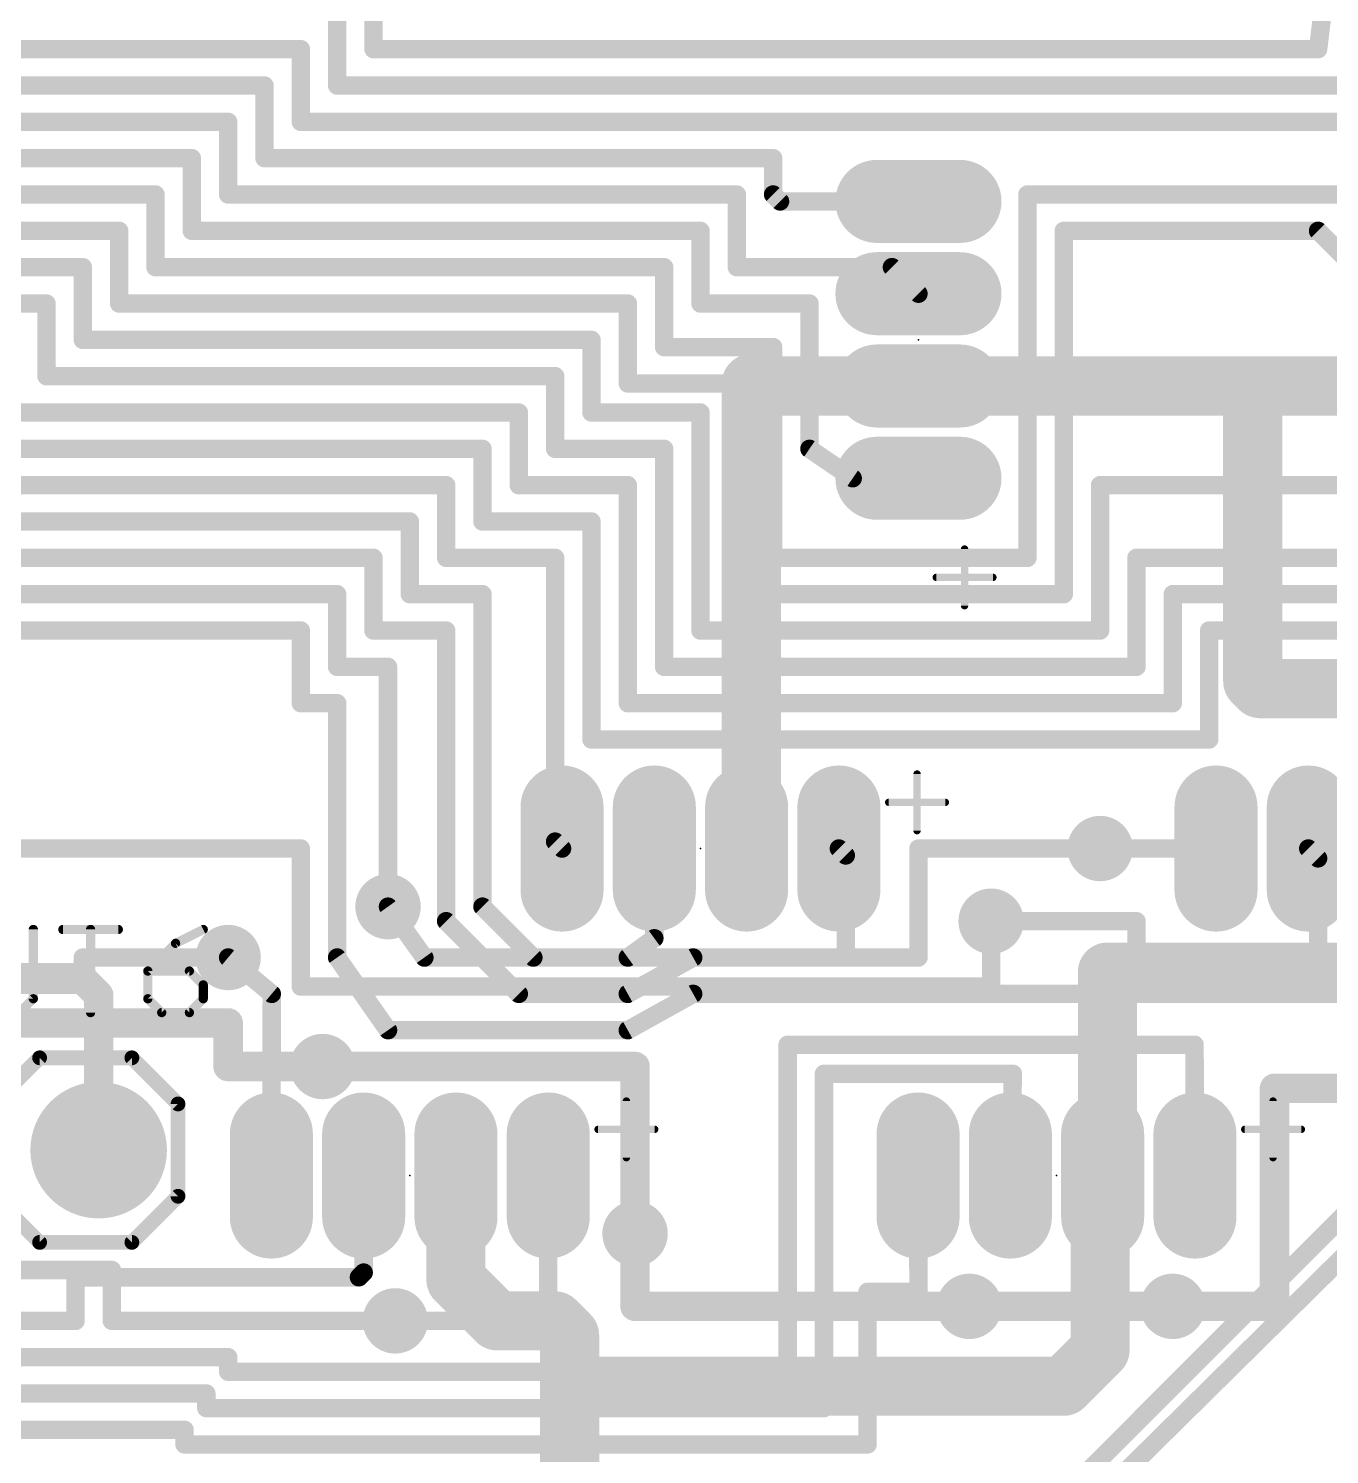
# Model space of a CAD drawing. Extents: x -46 to 149, y 1 to 263.
# Drawn here: x 34.25 to 52.16, y 159.66 to 179.28 of the extents above; entities that cross this region are included whole.
import ezdxf

# ---------------------------------------------------------------- set-up
doc = ezdxf.new("R2010")
doc.units = 0
for name, color, linetype in [('1', 22, 'CONTINUOUS'), ('16', 175, 'CONTINUOUS'), ('17', 82, 'CONTINUOUS'), ('18', 82, 'CONTINUOUS'), ('20', 7, 'CONTINUOUS'), ('21', 253, 'CONTINUOUS'), ('23', 7, 'CONTINUOUS'), ('25', 253, 'CONTINUOUS'), ('51', 253, 'CONTINUOUS')]:
    doc.layers.add(name, color=color, linetype=linetype)

# ---------------------------------------------------------------- blocks, each defined once
blk = doc.blocks.new('LONGP100')
at = {"const_width": 1}
blk.add_lwpolyline([(-0.5, 0), (0.5, 0)], dxfattribs=at)
at = {"const_width": 0.5}
for points in [[(-0.5, 0.25, 1), (-0.5, -0.25)], [(0.5, -0.25, 1), (0.5, 0.25)]]:
    blk.add_lwpolyline(points, format="xyb", dxfattribs=at)
blk = doc.blocks.new('RECT')
blk.add_solid([(-0.5, -0.5), (0.5, -0.5), (-0.5, 0.5), (0.5, 0.5)])
blk = doc.blocks.new('ROUNDP')
at = {"const_width": 0.5}
blk.add_lwpolyline([(0, -0.25, 1), (0, 0.25, 1), (0, -0.25)], format="xyb", dxfattribs=at)
blk = doc.blocks.new('ROUNDV')
at = {"const_width": 0.5}
blk.add_lwpolyline([(0, -0.25, 1), (0, 0.25, 1), (0, -0.25)], format="xyb", dxfattribs=at)

msp = doc.modelspace()

# ---------------------------------------------------------------- linework, layer by layer
at = {"layer": '1'}
for points, const_width in [([(52, 179), (52.365, 182)], 0.254), ([(39, 180), (39, 179)], 0.254), ([(38.5, 179.5), (38.5, 178.5)], 0.254), ([(24.5, 179), (38, 179)], 0.254), ([(38, 179), (38, 178)], 0.254), ([(39, 179), (52, 179)], 0.254), ([(25, 178.5), (37.5, 178.5)], 0.254), ([(37.5, 178.5), (37.5, 177.5)], 0.254), ([(38.5, 178.5), (54.5, 178.5)], 0.254), ([(37, 178), (25.5, 178)], 0.254), ([(37, 177), (37, 178)], 0.254), ([(38, 178), (57, 178)], 0.254), ([(25.5, 177.5), (36.5, 177.5)], 0.254), ([(36.5, 177.5), (36.5, 176.5)], 0.254), ([(37.5, 177.5), (44.5, 177.5)], 0.254), ([(44.5, 177.5), (44.5, 177)], 0.254), ([(25.5, 177), (36, 177)], 0.254), ([(36, 177), (36, 176)], 0.254), ([(44, 177), (37, 177)], 0.254), ([(44, 176), (44, 177)], 0.254), ([(44.5, 177), (44.595, 176.905)], 0.254), ([(44.595, 176.905), (46.5, 176.905)], 0.254), ([(48, 172), (48, 177)], 0.254), ([(48, 177), (53.405, 177)], 0.254), ([(35.5, 176.5), (25.5, 176.5)], 0.254), ([(35.5, 175.5), (35.5, 176.5)], 0.254), ([(36.5, 176.5), (43.5, 176.5)], 0.254), ([(43.5, 176.5), (43.5, 175.5)], 0.254), ([(52, 176.5), (48.5, 176.5)], 0.254), ([(48.5, 176.5), (48.5, 171.5)], 0.254), ([(52.865, 175.635), (52, 176.5)], 0.254), ([(25.5, 176), (35, 176)], 0.254), ([(35, 176), (35, 175)], 0.254), ([(36, 176), (43, 176)], 0.254), ([(43, 176), (43, 174.9)], 0.254), ([(46.135, 176), (44, 176)], 0.254), ([(46.5, 175.635), (46.135, 176)], 0.254), ([(34.5, 175.5), (25.5, 175.5)], 0.254), ([(34.5, 174.5), (34.5, 175.5)], 0.254), ([(42.5, 175.5), (35.5, 175.5)], 0.254), ([(42.5, 174.4), (42.5, 175.5)], 0.254), ([(43.5, 175.5), (45, 175.5)], 0.254), ([(45, 175.5), (45, 173.5)], 0.254), ([(35, 175), (42, 175)], 0.254), ([(42, 175), (42, 174)], 0.254), ([(43, 174.9), (44.5, 174.9)], 0.254), ([(44.5, 174.9), (44.5, 172)], 0.254), ([(41.5, 174.5), (34.5, 174.5)], 0.254), ([(41.5, 173.5), (41.5, 174.5)], 0.254), ([(44, 174.4), (42.5, 174.4)], 0.254), ([(44, 171.5), (44, 174.4)], 0.254), ([(34, 174), (41, 174)], 0.254), ([(41, 174), (41, 173)], 0.254), ([(42, 174), (43.5, 174)], 0.254), ([(43.5, 174), (43.5, 171)], 0.254), ([(40.5, 173.5), (33.5, 173.5)], 0.254), ([(40.5, 172.5), (40.5, 173.5)], 0.254), ([(43, 173.5), (41.5, 173.5)], 0.254), ([(43, 170.5), (43, 173.5)], 0.254), ([(45, 173.5), (45.595, 173.095)], 0.254), ([(33, 173), (40, 173)], 0.254), ([(40, 173), (40, 172)], 0.254), ([(41, 173), (42.5, 173)], 0.254), ([(42.5, 173), (42.5, 170)], 0.254), ([(45.595, 173.095), (46.5, 173.095)], 0.254), ([(49, 171), (49, 173)], 0.254), ([(49, 173), (53.405, 173)], 0.254), ([(39.5, 172.5), (32.5, 172.5)], 0.254), ([(39.5, 171.5), (39.5, 172.5)], 0.254), ([(42, 172.5), (40.5, 172.5)], 0.254), ([(42, 169.5), (42, 172.5)], 0.254), ([(32, 172), (39, 172)], 0.254), ([(39, 172), (39, 171)], 0.254), ([(40, 172), (41.5, 172)], 0.254), ([(41.5, 172), (41.5, 168.095)], 0.254), ([(44.5, 172), (48, 172)], 0.254), ([(55, 172), (49.5, 172)], 0.254), ([(49.5, 172), (49.5, 170.5)], 0.254), ([(31.5, 171.5), (38.5, 171.5)], 0.254), ([(38.5, 171.5), (38.5, 170.5)], 0.254), ([(40.5, 171.5), (39.5, 171.5)], 0.254), ([(40.5, 167.2), (40.5, 171.5)], 0.254), ([(48.5, 171.5), (44, 171.5)], 0.254), ([(50, 170), (50, 171.5)], 0.254), ([(50, 171.5), (55.5, 171.5)], 0.254), ([(38, 171), (31, 171)], 0.254), ([(38, 170), (38, 171)], 0.254), ([(39, 171), (40, 171)], 0.254), ([(40, 171), (40, 167)], 0.254), ([(43.5, 171), (49, 171)], 0.254), ([(56, 171), (50.5, 171)], 0.254), ([(50.5, 171), (50.5, 169.5)], 0.254), ([(38.5, 170.5), (39.2, 170.5)], 0.254), ([(39.2, 167.2), (39.2, 170.5)], 0.254), ([(49.5, 170.5), (43, 170.5)], 0.254), ([(38.5, 170), (38, 170)], 0.254), ([(38.5, 166.5), (38.5, 170)], 0.254), ([(42.5, 170), (50, 170)], 0.254), ([(50.5, 169.5), (42, 169.5)], 0.254), ([(41.5, 168.095), (41.595, 168)], 0.254), ([(42.865, 168), (42.865, 166.765)], 0.254), ([(45.5, 167.905), (45.405, 168)], 0.254), ([(45.5, 166.5), (45.5, 167.905)], 0.254), ([(50.595, 168), (49, 168)], 0.254), ([(52, 167.865), (51.865, 168)], 0.254), ([(52, 166.5), (52, 167.865)], 0.254), ([(40.5, 167.2), (41.2, 166.5)], 0.254), ([(40, 167), (41, 166)], 0.254), ([(47.5, 167), (49.5, 167)], 0.254), ([(49.5, 167), (49.5, 166.5)], 0.254), ([(42.865, 166.765), (42.5, 166.5)], 0.254), ([(37, 166.5), (37.6, 166)], 0.254), ([(39.2, 165.5), (38.5, 166.5)], 0.254), ([(41.2, 166.5), (42.5, 166.5)], 0.254), ([(42.5, 166), (43.4, 166.5)], 0.254), ([(43.4, 166.5), (45.5, 166.5)], 0.254), ([(49.5, 166.5), (52, 166.5)], 0.254), ([(35, 166.2), (31.1, 166.2)], 0.4064), ([(35.2178, 165.9822), (35, 166.2)], 0.4064), ([(35.2178, 163.85), (35.2178, 165.9822)], 0.4064), ([(37.6, 166), (37.595, 163.5)], 0.254), ([(41, 166), (42.5, 166)], 0.254), ([(43.4, 166), (42.5, 165.5)], 0.254), ([(54.4, 166), (43.4, 166)], 0.254), ([(42.5, 165.5), (39.2, 165.5)], 0.254), ([(47.1, 157.7), (54.9, 165.5)], 0.254), ([(44.7, 160.8), (44.7, 165.3)], 0.254), ([(44.7, 165.3), (50.3, 165.3)], 0.254), ([(55.3, 165.3), (47.5, 157.6)], 0.254), ([(50.3, 165.3), (50.305, 163.5)], 0.254), ([(38.3, 165), (42.6, 165)], 0.4064), ([(42.6, 165), (42.6, 162.7)], 0.4064), ([(47.8, 164.9), (45.2, 164.9)], 0.254), ([(45.2, 164.9), (45.2, 160.3)], 0.254), ([(47.765, 163.5), (47.8, 164.9)], 0.254), ([(38.865, 162.165), (38.865, 163.5)], 0.254), ([(41.405, 161.595), (41.405, 163.5)], 0.254), ([(46.5, 162), (46.495, 163.5)], 0.254), ([(38.8, 162.1), (38.865, 162.165)], 0.254), ([(34.9, 161.5), (34.9, 162.1)], 0.254), ([(34.9, 162.1), (38.8, 162.1)], 0.254), ([(46.5, 161.9), (46.5, 162)], 0.254), ([(45.8, 159.8), (45.8, 161.9)], 0.254), ([(45.8, 161.9), (46.5, 161.9)], 0.254), ([(47.2, 161.7), (50, 161.7)], 0.4064), ([(41.4, 161.5), (41.405, 161.595)], 0.254), ([(27, 161.5), (34.9, 161.5)], 0.254), ([(39.3, 161.5), (41.4, 161.5)], 0.254), ([(26, 161), (37, 161)], 0.254), ([(37, 161), (37, 160.8)], 0.254), ([(37, 160.8), (44.7, 160.8)], 0.254), ([(36.7, 160.5), (27.5, 160.5)], 0.254), ([(36.7, 160.3), (36.7, 160.5)], 0.254), ([(45.2, 160.3), (36.7, 160.3)], 0.254), ([(28, 160), (36.4, 160)], 0.254), ([(36.4, 160), (36.4, 159.8)], 0.254), ([(36.4, 159.8), (45.8, 159.8)], 0.254)]:
    msp.add_lwpolyline(points, dxfattribs=dict(at, const_width=const_width))
for points, const_width in [([(38.0635, 179, 1), (37.9365, 179)], 0.127), ([(38, 178.9365, 1), (38, 179.0635)], 0.127), ([(39, 179.0635, 1), (39, 178.9365)], 0.127), ([(38.9365, 179, 1), (39.0635, 179)], 0.127), ([(51.937, 179.0077, 1), (52.063, 178.9923)], 0.127), ([(52, 178.9365, 1), (52, 179.0635)], 0.127), ([(37.5635, 178.5, 1), (37.4365, 178.5)], 0.127), ([(37.5, 178.4365, 1), (37.5, 178.5635)], 0.127), ([(38.5, 178.5635, 1), (38.5, 178.4365)], 0.127), ([(38.4365, 178.5, 1), (38.5635, 178.5)], 0.127), ([(37.0635, 178, 1), (36.9365, 178)], 0.127), ([(37, 177.9365, 1), (37, 178.0635)], 0.127), ([(38, 178.0635, 1), (38, 177.9365)], 0.127), ([(37.9365, 178, 1), (38.0635, 178)], 0.127), ([(36.5635, 177.5, 1), (36.4365, 177.5)], 0.127), ([(36.5, 177.4365, 1), (36.5, 177.5635)], 0.127), ([(37.5, 177.5635, 1), (37.5, 177.4365)], 0.127), ([(44.5635, 177.5, 1), (44.4365, 177.5)], 0.127), ([(44.5, 177.4365, 1), (44.5, 177.5635)], 0.127), ([(37.4365, 177.5, 1), (37.5635, 177.5)], 0.127), ([(36.0635, 177, 1), (35.9365, 177)], 0.127), ([(36, 176.9365, 1), (36, 177.0635)], 0.127), ([(37, 177.0635, 1), (37, 176.9365)], 0.127), ([(36.9365, 177, 1), (37.0635, 177)], 0.127), ([(44.0635, 177, 1), (43.9365, 177)], 0.127), ([(44, 176.9365, 1), (44, 177.0635)], 0.127), ([(44.5449, 177.0449, 1), (44.4551, 176.9551)], 0.127), ([(44.4365, 177, 1), (44.5635, 177)], 0.127), ([(44.595, 176.9685, 1), (44.595, 176.8415)], 0.127), ([(44.5501, 176.8601, 1), (44.6399, 176.9499)], 0.127), ([(46.5, 176.8415, 1), (46.5, 176.9685)], 0.127), ([(48.0635, 177, 1), (47.9365, 177)], 0.127), ([(48, 177.0635, 1), (48, 176.9365)], 0.127), ([(35.5635, 176.5, 1), (35.4365, 176.5)], 0.127), ([(35.5, 176.4365, 1), (35.5, 176.5635)], 0.127), ([(36.5, 176.5635, 1), (36.5, 176.4365)], 0.127), ([(43.5635, 176.5, 1), (43.4365, 176.5)], 0.127), ([(43.5, 176.4365, 1), (43.5, 176.5635)], 0.127), ([(48.5, 176.5635, 1), (48.5, 176.4365)], 0.127), ([(48.5635, 176.5, 1), (48.4365, 176.5)], 0.127), ([(52.0449, 176.5449, 1), (51.9551, 176.4551)], 0.127), ([(52, 176.4365, 1), (52, 176.5635)], 0.127), ([(36.4365, 176.5, 1), (36.5635, 176.5)], 0.127), ([(35.0635, 176, 1), (34.9365, 176)], 0.127), ([(35, 175.9365, 1), (35, 176.0635)], 0.127), ([(36, 176.0635, 1), (36, 175.9365)], 0.127), ([(35.9365, 176, 1), (36.0635, 176)], 0.127), ([(43.0635, 176, 1), (42.9365, 176)], 0.127), ([(43, 175.9365, 1), (43, 176.0635)], 0.127), ([(44, 176.0635, 1), (44, 175.9365)], 0.127), ([(43.9365, 176, 1), (44.0635, 176)], 0.127), ([(46.1799, 176.0449, 1), (46.0901, 175.9551)], 0.127), ([(46.135, 175.9365, 1), (46.135, 176.0635)], 0.127), ([(34.5635, 175.5, 1), (34.4365, 175.5)], 0.127), ([(34.5, 175.4365, 1), (34.5, 175.5635)], 0.127), ([(35.5, 175.5635, 1), (35.5, 175.4365)], 0.127), ([(42.5635, 175.5, 1), (42.4365, 175.5)], 0.127), ([(42.5, 175.4365, 1), (42.5, 175.5635)], 0.127), ([(43.5, 175.5635, 1), (43.5, 175.4365)], 0.127), ([(45.0635, 175.5, 1), (44.9365, 175.5)], 0.127), ([(45, 175.4365, 1), (45, 175.5635)], 0.127), ([(46.4551, 175.5901, 1), (46.5449, 175.6799)], 0.127), ([(35.4365, 175.5, 1), (35.5635, 175.5)], 0.127), ([(43.4365, 175.5, 1), (43.5635, 175.5)], 0.127), ([(35, 175.0635, 1), (35, 174.9365)], 0.127), ([(34.9365, 175, 1), (35.0635, 175)], 0.127), ([(42.0635, 175, 1), (41.9365, 175)], 0.127), ([(42, 174.9365, 1), (42, 175.0635)], 0.127), ([(43, 174.9635, 1), (43, 174.8365)], 0.127), ([(42.9365, 174.9, 1), (43.0635, 174.9)], 0.127), ([(44.5635, 174.9, 1), (44.4365, 174.9)], 0.127), ([(44.5, 174.8365, 1), (44.5, 174.9635)], 0.127), ([(34.5, 174.5635, 1), (34.5, 174.4365)], 0.127), ([(34.4365, 174.5, 1), (34.5635, 174.5)], 0.127), ([(41.5635, 174.5, 1), (41.4365, 174.5)], 0.127), ([(41.5, 174.4365, 1), (41.5, 174.5635)], 0.127), ([(42.5, 174.4635, 1), (42.5, 174.3365)], 0.127), ([(42.4365, 174.4, 1), (42.5635, 174.4)], 0.127), ([(44.0635, 174.4, 1), (43.9365, 174.4)], 0.127), ([(44, 174.3365, 1), (44, 174.4635)], 0.127), ([(41.0635, 174, 1), (40.9365, 174)], 0.127), ([(41, 173.9365, 1), (41, 174.0635)], 0.127), ([(42, 174.0635, 1), (42, 173.9365)], 0.127), ([(41.9365, 174, 1), (42.0635, 174)], 0.127), ([(43.5635, 174, 1), (43.4365, 174)], 0.127), ([(43.5, 173.9365, 1), (43.5, 174.0635)], 0.127), ([(40.5635, 173.5, 1), (40.4365, 173.5)], 0.127), ([(40.5, 173.4365, 1), (40.5, 173.5635)], 0.127), ([(41.5, 173.5635, 1), (41.5, 173.4365)], 0.127), ([(41.4365, 173.5, 1), (41.5635, 173.5)], 0.127), ([(43.0635, 173.5, 1), (42.9365, 173.5)], 0.127), ([(43, 173.4365, 1), (43, 173.5635)], 0.127), ([(45.0357, 173.5525, 1), (44.9643, 173.4475)], 0.127), ([(44.9365, 173.5, 1), (45.0635, 173.5)], 0.127), ([(40.0635, 173, 1), (39.9365, 173)], 0.127), ([(40, 172.9365, 1), (40, 173.0635)], 0.127), ([(41, 173.0635, 1), (41, 172.9365)], 0.127), ([(42.5635, 173, 1), (42.4365, 173)], 0.127), ([(42.5, 172.9365, 1), (42.5, 173.0635)], 0.127), ([(45.595, 173.1585, 1), (45.595, 173.0315)], 0.127), ([(45.5593, 173.0425, 1), (45.6307, 173.1475)], 0.127), ([(46.5, 173.0315, 1), (46.5, 173.1585)], 0.127), ([(49.0635, 173, 1), (48.9365, 173)], 0.127), ([(49, 173.0635, 1), (49, 172.9365)], 0.127), ([(40.9365, 173, 1), (41.0635, 173)], 0.127), ([(39.5635, 172.5, 1), (39.4365, 172.5)], 0.127), ([(39.5, 172.4365, 1), (39.5, 172.5635)], 0.127), ([(40.5, 172.5635, 1), (40.5, 172.4365)], 0.127), ([(40.4365, 172.5, 1), (40.5635, 172.5)], 0.127), ([(42.0635, 172.5, 1), (41.9365, 172.5)], 0.127), ([(42, 172.4365, 1), (42, 172.5635)], 0.127), ([(39.0635, 172, 1), (38.9365, 172)], 0.127), ([(39, 171.9365, 1), (39, 172.0635)], 0.127), ([(40, 172.0635, 1), (40, 171.9365)], 0.127), ([(41.5635, 172, 1), (41.4365, 172)], 0.127), ([(41.5, 171.9365, 1), (41.5, 172.0635)], 0.127), ([(44.5, 172.0635, 1), (44.5, 171.9365)], 0.127), ([(48, 171.9365, 1), (48, 172.0635)], 0.127), ([(49.5, 172.0635, 1), (49.5, 171.9365)], 0.127), ([(49.5635, 172, 1), (49.4365, 172)], 0.127), ([(39.9365, 172, 1), (40.0635, 172)], 0.127), ([(44.4365, 172, 1), (44.5635, 172)], 0.127), ([(47.9365, 172, 1), (48.0635, 172)], 0.127), ([(38.5635, 171.5, 1), (38.4365, 171.5)], 0.127), ([(38.5, 171.4365, 1), (38.5, 171.5635)], 0.127), ([(39.5, 171.5635, 1), (39.5, 171.4365)], 0.127), ([(39.4365, 171.5, 1), (39.5635, 171.5)], 0.127), ([(40.5635, 171.5, 1), (40.4365, 171.5)], 0.127), ([(40.5, 171.4365, 1), (40.5, 171.5635)], 0.127), ([(44, 171.5635, 1), (44, 171.4365)], 0.127), ([(43.9365, 171.5, 1), (44.0635, 171.5)], 0.127), ([(48.4365, 171.5, 1), (48.5635, 171.5)], 0.127), ([(48.5, 171.4365, 1), (48.5, 171.5635)], 0.127), ([(50.0635, 171.5, 1), (49.9365, 171.5)], 0.127), ([(50, 171.5635, 1), (50, 171.4365)], 0.127), ([(38.0635, 171, 1), (37.9365, 171)], 0.127), ([(38, 170.9365, 1), (38, 171.0635)], 0.127), ([(39, 171.0635, 1), (39, 170.9365)], 0.127), ([(40.0635, 171, 1), (39.9365, 171)], 0.127), ([(40, 170.9365, 1), (40, 171.0635)], 0.127), ([(43.5, 171.0635, 1), (43.5, 170.9365)], 0.127), ([(49, 170.9365, 1), (49, 171.0635)], 0.127), ([(50.5, 171.0635, 1), (50.5, 170.9365)], 0.127), ([(50.5635, 171, 1), (50.4365, 171)], 0.127), ([(38.9365, 171, 1), (39.0635, 171)], 0.127), ([(43.4365, 171, 1), (43.5635, 171)], 0.127), ([(48.9365, 171, 1), (49.0635, 171)], 0.127), ([(38.5, 170.5635, 1), (38.5, 170.4365)], 0.127), ([(38.4365, 170.5, 1), (38.5635, 170.5)], 0.127), ([(39.2635, 170.5, 1), (39.1365, 170.5)], 0.127), ([(39.2, 170.4365, 1), (39.2, 170.5635)], 0.127), ([(43, 170.5635, 1), (43, 170.4365)], 0.127), ([(42.9365, 170.5, 1), (43.0635, 170.5)], 0.127), ([(49.4365, 170.5, 1), (49.5635, 170.5)], 0.127), ([(49.5, 170.4365, 1), (49.5, 170.5635)], 0.127), ([(38, 170.0635, 1), (38, 169.9365)], 0.127), ([(37.9365, 170, 1), (38.0635, 170)], 0.127), ([(38.5635, 170, 1), (38.4365, 170)], 0.127), ([(38.5, 169.9365, 1), (38.5, 170.0635)], 0.127), ([(42.5, 170.0635, 1), (42.5, 169.9365)], 0.127), ([(42.4365, 170, 1), (42.5635, 170)], 0.127), ([(49.9365, 170, 1), (50.0635, 170)], 0.127), ([(50, 169.9365, 1), (50, 170.0635)], 0.127), ([(42, 169.5635, 1), (42, 169.4365)], 0.127), ([(41.9365, 169.5, 1), (42.0635, 169.5)], 0.127), ([(50.4365, 169.5, 1), (50.5635, 169.5)], 0.127), ([(50.5, 169.4365, 1), (50.5, 169.5635)], 0.127), ([(41.5449, 168.1399, 1), (41.4551, 168.0501)], 0.127), ([(41.4365, 168.095, 1), (41.5635, 168.095)], 0.127), ([(41.5501, 167.9551, 1), (41.6399, 168.0449)], 0.127), ([(42.9285, 168, 1), (42.8015, 168)], 0.127), ([(45.4499, 168.0449, 1), (45.3601, 167.9551)], 0.127), ([(45.5635, 167.905, 1), (45.4365, 167.905)], 0.127), ([(45.4551, 167.8601, 1), (45.5449, 167.9499)], 0.127), ([(49, 168.0635, 1), (49, 167.9365)], 0.127), ([(50.595, 167.9365, 1), (50.595, 168.0635)], 0.127), ([(51.9099, 168.0449, 1), (51.8201, 167.9551)], 0.127), ([(52.0635, 167.865, 1), (51.9365, 167.865)], 0.127), ([(51.9551, 167.8201, 1), (52.0449, 167.9099)], 0.127), ([(39.1365, 167.2, 1), (39.2635, 167.2)], 0.127), ([(40.5449, 167.2449, 1), (40.4551, 167.1551)], 0.127), ([(40.4365, 167.2, 1), (40.5635, 167.2)], 0.127), ([(40.0449, 167.0449, 1), (39.9551, 166.9551)], 0.127), ([(39.9365, 167, 1), (40.0635, 167)], 0.127), ([(47.5, 167.0635, 1), (47.5, 166.9365)], 0.127), ([(49.5635, 167, 1), (49.4365, 167)], 0.127), ([(49.5, 166.9365, 1), (49.5, 167.0635)], 0.127), ([(42.8015, 166.765, 1), (42.9285, 166.765)], 0.127), ([(42.9023, 166.7136, 1), (42.8277, 166.8164)], 0.127), ([(37.0407, 166.5488, 1), (36.9593, 166.4512)], 0.127), ([(38.552, 166.5364, 1), (38.448, 166.4636)], 0.127), ([(41.2, 166.5635, 1), (41.2, 166.4365)], 0.127), ([(41.1551, 166.4551, 1), (41.2449, 166.5449)], 0.127), ([(42.4627, 166.5514, 1), (42.5373, 166.4486)], 0.127), ([(42.5, 166.4365, 1), (42.5, 166.5635)], 0.127), ([(43.4, 166.5635, 1), (43.4, 166.4365)], 0.127), ([(43.4308, 166.4445, 1), (43.3692, 166.5555)], 0.127), ([(45.5, 166.4365, 1), (45.5, 166.5635)], 0.127), ([(49.5, 166.5635, 1), (49.5, 166.4365)], 0.127), ([(52, 166.4365, 1), (52, 166.5635)], 0.127), ([(35.0718, 166.2718, 1), (34.9282, 166.1282)], 0.2032), ([(35, 166.0984, 1), (35, 166.3016)], 0.2032), ([(38.4365, 166.5, 1), (38.5635, 166.5)], 0.127), ([(45.4365, 166.5, 1), (45.5635, 166.5)], 0.127), ([(49.4365, 166.5, 1), (49.5635, 166.5)], 0.127), ([(51.9365, 166.5, 1), (52.0635, 166.5)], 0.127), ([(35.3194, 165.9822, 1), (35.1162, 165.9822)], 0.2032), ([(35.146, 165.9104, 1), (35.2896, 166.054)], 0.2032), ([(37.6635, 165.9999, 1), (37.5365, 166.0001)], 0.127), ([(37.5593, 165.9512, 1), (37.6407, 166.0488)], 0.127), ([(41, 166.0635, 1), (41, 165.9365)], 0.127), ([(40.9551, 165.9551, 1), (41.0449, 166.0449)], 0.127), ([(42.4692, 166.0555, 1), (42.5308, 165.9445)], 0.127), ([(42.5, 165.9365, 1), (42.5, 166.0635)], 0.127), ([(43.4, 166.0635, 1), (43.4, 165.9365)], 0.127), ([(43.4308, 165.9445, 1), (43.3692, 166.0555)], 0.127), ([(39.2, 165.5635, 1), (39.2, 165.4365)], 0.127), ([(42.4692, 165.5555, 1), (42.5308, 165.4445)], 0.127), ([(42.5, 165.4365, 1), (42.5, 165.5635)], 0.127), ([(39.148, 165.4636, 1), (39.252, 165.5364)], 0.127), ([(44.7635, 165.3, 1), (44.6365, 165.3)], 0.127), ([(44.7, 165.3635, 1), (44.7, 165.2365)], 0.127), ([(50.3635, 165.3002, 1), (50.2365, 165.2998)], 0.127), ([(50.3, 165.2365, 1), (50.3, 165.3635)], 0.127), ([(38.3, 165.1016, 1), (38.3, 164.8984)], 0.2032), ([(42.7016, 165, 1), (42.4984, 165)], 0.2032), ([(42.6, 164.8984, 1), (42.6, 165.1016)], 0.2032), ([(45.2, 164.9635, 1), (45.2, 164.8365)], 0.127), ([(45.2635, 164.9, 1), (45.1365, 164.9)], 0.127), ([(47.8635, 164.8984, 1), (47.7365, 164.9016)], 0.127), ([(47.8, 164.8365, 1), (47.8, 164.9635)], 0.127), ([(35.1162, 163.85, 1), (35.3194, 163.85)], 0.2032), ([(37.5315, 163.5001, 1), (37.6585, 163.4999)], 0.127), ([(38.9285, 163.5, 1), (38.8015, 163.5)], 0.127), ([(41.4685, 163.5, 1), (41.3415, 163.5)], 0.127), ([(46.5585, 163.5002, 1), (46.4315, 163.4998)], 0.127), ([(47.7015, 163.5016, 1), (47.8285, 163.4984)], 0.127), ([(50.2415, 163.4998, 1), (50.3685, 163.5002)], 0.127), ([(42.4984, 162.7, 1), (42.7016, 162.7)], 0.2032), ([(38.9099, 162.1201, 1), (38.8201, 162.2099)], 0.127), ([(34.9635, 162.1, 1), (34.8365, 162.1)], 0.127), ([(34.9, 162.1635, 1), (34.9, 162.0365)], 0.127), ([(38.7551, 162.1449, 1), (38.8449, 162.0551)], 0.127), ([(38.8, 162.0365, 1), (38.8, 162.1635)], 0.127), ([(38.8015, 162.165, 1), (38.9285, 162.165)], 0.127), ([(46.5635, 162, 1), (46.4365, 162)], 0.127), ([(45.8635, 161.9, 1), (45.7365, 161.9)], 0.127), ([(45.8, 161.9635, 1), (45.8, 161.8365)], 0.127), ([(46.4365, 161.9998, 1), (46.5635, 162.0002)], 0.127), ([(46.4365, 161.9, 1), (46.5635, 161.9)], 0.127), ([(46.5, 161.8365, 1), (46.5, 161.9635)], 0.127), ([(47.2, 161.8016, 1), (47.2, 161.5984)], 0.2032), ([(50, 161.5984, 1), (50, 161.8016)], 0.2032), ([(41.4684, 161.5917, 1), (41.3416, 161.5983)], 0.127), ([(34.8365, 161.5, 1), (34.9635, 161.5)], 0.127), ([(34.9, 161.4365, 1), (34.9, 161.5635)], 0.127), ([(39.3, 161.5635, 1), (39.3, 161.4365)], 0.127), ([(41.3366, 161.5033, 1), (41.4634, 161.4967)], 0.127), ([(41.3415, 161.595, 1), (41.4685, 161.595)], 0.127), ([(41.4, 161.4365, 1), (41.4, 161.5635)], 0.127), ([(37.0635, 161, 1), (36.9365, 161)], 0.127), ([(37, 160.9365, 1), (37, 161.0635)], 0.127), ([(37, 160.8635, 1), (37, 160.7365)], 0.127), ([(44.7, 160.7365, 1), (44.7, 160.8635)], 0.127), ([(36.9365, 160.8, 1), (37.0635, 160.8)], 0.127), ([(44.6365, 160.8, 1), (44.7635, 160.8)], 0.127), ([(36.7635, 160.5, 1), (36.6365, 160.5)], 0.127), ([(36.7, 160.4365, 1), (36.7, 160.5635)], 0.127), ([(36.7, 160.3635, 1), (36.7, 160.2365)], 0.127), ([(36.6365, 160.3, 1), (36.7635, 160.3)], 0.127), ([(45.1365, 160.3, 1), (45.2635, 160.3)], 0.127), ([(45.2, 160.2365, 1), (45.2, 160.3635)], 0.127), ([(36.4635, 160, 1), (36.3365, 160)], 0.127), ([(36.4, 159.9365, 1), (36.4, 160.0635)], 0.127), ([(36.4, 159.8635, 1), (36.4, 159.7365)], 0.127), ([(45.8, 159.7365, 1), (45.8, 159.8635)], 0.127), ([(36.3365, 159.8, 1), (36.4635, 159.8)], 0.127), ([(45.7365, 159.8, 1), (45.8635, 159.8)], 0.127)]:
    msp.add_lwpolyline(points, format="xyb", dxfattribs=dict(at, const_width=const_width))
at = {"layer": '16'}
for points, const_width in [([(44.2, 168.065), (44.2, 174.4)], 0.8128), ([(44.235, 174.365), (46.5, 174.365)], 0.8128), ([(46.5, 174.365), (51.1, 174.365)], 0.8128), ([(51.1, 174.365), (53.5, 174.365)], 0.8128), ([(51.1, 170.3), (51.1, 174.365)], 0.8128), ([(44.2, 174.4), (44.235, 174.365)], 0.4064), ([(51.2, 170.2), (51.1, 170.3)], 0.8128), ([(53.1, 170.2), (51.2, 170.2)], 0.8128), ([(44.135, 168), (44.2, 168.065)], 0.4064), ([(27, 168), (38, 168)], 0.254), ([(38, 168), (38, 166.1)], 0.254), ([(49, 168), (46.5, 168)], 0.254), ([(46.5, 168), (46.5, 166.5)], 0.254), ([(39.7, 166.5), (39.2, 167.2)], 0.254), ([(47.5, 166.1), (47.5, 167)], 0.254), ([(35, 166.3), (35, 166.5)], 0.254), ([(35, 166.5), (37, 166.5)], 0.254), ([(46.5, 166.5), (39.7, 166.5)], 0.254), ([(49.1, 163.565), (49.1, 166.3)], 0.8128), ([(49.1, 166.3), (53, 166.3)], 0.8128), ([(26.5, 166.3), (35, 166.3)], 0.254), ([(38, 166.1), (47.5, 166.1)], 0.254), ([(29.5, 165.6), (37, 165.6)], 0.4064), ([(37, 165.6), (37, 165)], 0.4064), ([(37, 165), (38.3, 165)], 0.4064), ([(53, 164.7), (51.4, 164.7)], 0.4064), ([(51.4, 161.7), (51.4, 164.7)], 0.4064), ([(40.135, 162.065), (40.135, 163.5)], 0.8128), ([(49.035, 163.5), (49, 163.465)], 0.8128), ([(49, 163.465), (49, 161.1)], 0.8128), ([(49.035, 163.5), (49.1, 163.565)], 0.8128), ([(42.6, 162.7), (42.6, 161.7)], 0.4064), ([(33.8, 162.2), (35.4, 162.2)], 0.254), ([(35.4, 162.2), (35.4, 161.5)], 0.254), ([(40.7, 161.5), (40.135, 162.065)], 0.8128), ([(41.5, 161.5), (40.7, 161.5)], 0.8128), ([(41.7, 161.3), (41.5, 161.5)], 0.8128), ([(47.2, 161.7), (42.6, 161.7)], 0.4064), ([(50, 161.7), (51.4, 161.7)], 0.4064), ([(41.7, 160.8), (41.7, 161.3)], 0.8128), ([(35.4, 161.5), (39.3, 161.5)], 0.254), ([(48.5, 160.6), (49, 161.1)], 0.8128), ([(41.7, 156.67), (41.7, 160.8)], 0.8128), ([(41.7, 160.8), (41.9, 160.6)], 0.8128), ([(41.9, 160.6), (48.5, 160.6)], 0.8128)]:
    msp.add_lwpolyline(points, dxfattribs=dict(at, const_width=const_width))
for points, const_width in [([(44.4032, 174.4, 1), (43.9968, 174.4)], 0.4064), ([(44.235, 174.5682, 1), (44.235, 174.1618)], 0.4064), ([(46.5, 174.5682, 1), (46.5, 174.1618)], 0.4064), ([(46.5, 174.1618, 1), (46.5, 174.5682)], 0.4064), ([(51.1, 174.5682, 1), (51.1, 174.1618)], 0.4064), ([(51.3032, 174.365, 1), (50.8968, 174.365)], 0.4064), ([(51.1, 174.1618, 1), (51.1, 174.5682)], 0.4064), ([(44.2718, 174.4718, 1), (44.1282, 174.3282)], 0.2032), ([(44.1632, 174.2932, 1), (44.3068, 174.4368)], 0.2032), ([(51.2437, 170.4437, 1), (50.9563, 170.1563)], 0.4064), ([(51.2, 170.4032, 1), (51.2, 169.9968)], 0.4064), ([(51.0563, 170.0563, 1), (51.3437, 170.3437)], 0.4064), ([(50.8968, 170.3, 1), (51.3032, 170.3)], 0.4064), ([(43.9968, 168.065, 1), (44.4032, 168.065)], 0.4064), ([(44.0632, 168.0718, 1), (44.2068, 167.9282)], 0.2032), ([(44.2718, 167.9932, 1), (44.1282, 168.1368)], 0.2032), ([(38.0635, 168, 1), (37.9365, 168)], 0.127), ([(38, 167.9365, 1), (38, 168.0635)], 0.127), ([(46.5, 168.0635, 1), (46.5, 167.9365)], 0.127), ([(46.5635, 168, 1), (46.4365, 168)], 0.127), ([(49, 167.9365, 1), (49, 168.0635)], 0.127), ([(39.2517, 167.2369, 1), (39.1483, 167.1631)], 0.127), ([(47.5635, 167, 1), (47.4365, 167)], 0.127), ([(35.0635, 166.5, 1), (34.9365, 166.5)], 0.127), ([(35, 166.5635, 1), (35, 166.4365)], 0.127), ([(37, 166.4365, 1), (37, 166.5635)], 0.127), ([(39.7, 166.5635, 1), (39.7, 166.4365)], 0.127), ([(39.6483, 166.4631, 1), (39.7517, 166.5369)], 0.127), ([(46.5, 166.4365, 1), (46.5, 166.5635)], 0.127), ([(49.3032, 166.3, 1), (48.8968, 166.3)], 0.4064), ([(49.1, 166.5032, 1), (49.1, 166.0968)], 0.4064), ([(35, 166.2365, 1), (35, 166.3635)], 0.127), ([(46.4365, 166.5, 1), (46.5635, 166.5)], 0.127), ([(34.9365, 166.3, 1), (35.0635, 166.3)], 0.127), ([(38, 166.1635, 1), (38, 166.0365)], 0.127), ([(47.5, 166.0365, 1), (47.5, 166.1635)], 0.127), ([(37.9365, 166.1, 1), (38.0635, 166.1)], 0.127), ([(47.4365, 166.1, 1), (47.5635, 166.1)], 0.127), ([(37.1016, 165.6, 1), (36.8984, 165.6)], 0.2032), ([(37, 165.4984, 1), (37, 165.7016)], 0.2032), ([(37, 165.1016, 1), (37, 164.8984)], 0.2032), ([(36.8984, 165, 1), (37.1016, 165)], 0.2032), ([(38.3, 164.8984, 1), (38.3, 165.1016)], 0.2032), ([(51.4, 164.8016, 1), (51.4, 164.5984)], 0.2032), ([(51.5016, 164.7, 1), (51.2984, 164.7)], 0.2032), ([(40.3382, 163.5, 1), (39.9318, 163.5)], 0.4064), ([(49.2032, 163.465, 1), (48.7968, 163.465)], 0.4064), ([(49.1787, 163.3563, 1), (48.8913, 163.6437)], 0.4064), ([(49.2437, 163.4213, 1), (48.9563, 163.7087)], 0.4064), ([(48.8563, 163.6087, 1), (49.1437, 163.3213)], 0.4064), ([(48.8913, 163.6437, 1), (49.1787, 163.3563)], 0.4064), ([(48.8968, 163.565, 1), (49.3032, 163.565)], 0.4064), ([(42.7016, 162.7, 1), (42.4984, 162.7)], 0.2032), ([(35.4635, 162.2, 1), (35.3365, 162.2)], 0.127), ([(35.4, 162.1365, 1), (35.4, 162.2635)], 0.127), ([(40.2787, 162.2087, 1), (39.9913, 161.9213)], 0.4064), ([(39.9318, 162.065, 1), (40.3382, 162.065)], 0.4064), ([(40.7, 161.7032, 1), (40.7, 161.2968)], 0.4064), ([(41.6437, 161.6437, 1), (41.3563, 161.3563)], 0.4064), ([(41.5, 161.2968, 1), (41.5, 161.7032)], 0.4064), ([(42.6, 161.8016, 1), (42.6, 161.5984)], 0.2032), ([(47.2, 161.5984, 1), (47.2, 161.8016)], 0.2032), ([(50, 161.8016, 1), (50, 161.5984)], 0.2032), ([(51.4, 161.5984, 1), (51.4, 161.8016)], 0.2032), ([(40.5563, 161.3563, 1), (40.8437, 161.6437)], 0.4064), ([(41.9032, 161.3, 1), (41.4968, 161.3)], 0.4064), ([(42.4984, 161.7, 1), (42.7016, 161.7)], 0.2032), ([(51.2984, 161.7, 1), (51.5016, 161.7)], 0.2032), ([(35.4, 161.5635, 1), (35.4, 161.4365)], 0.127), ([(35.3365, 161.5, 1), (35.4635, 161.5)], 0.127), ([(39.3, 161.4365, 1), (39.3, 161.5635)], 0.127), ([(41.5563, 161.1563, 1), (41.8437, 161.4437)], 0.4064), ([(49.1437, 160.9563, 1), (48.8563, 161.2437)], 0.4064), ([(48.7968, 161.1, 1), (49.2032, 161.1)], 0.4064), ([(41.9032, 160.8, 1), (41.4968, 160.8)], 0.4064), ([(41.8437, 160.9437, 1), (41.5563, 160.6563)], 0.4064), ([(41.4968, 160.8, 1), (41.9032, 160.8)], 0.4064), ([(41.9, 160.8032, 1), (41.9, 160.3968)], 0.4064), ([(41.7563, 160.4563, 1), (42.0437, 160.7437)], 0.4064), ([(48.3563, 160.7437, 1), (48.6437, 160.4563)], 0.4064), ([(48.5, 160.3968, 1), (48.5, 160.8032)], 0.4064)]:
    msp.add_lwpolyline(points, format="xyb", dxfattribs=dict(at, const_width=const_width))
at = {"layer": '20'}
for centre, radius, start, end in [((259.6429, 1.5887), 306.0431, 121.3324, 180.054), ((259.0365, 1.2744), 259.8365, 124.5438, 179.9943)]:
    msp.add_arc(centre, radius, start, end, dxfattribs=at)
at = {"layer": '21'}
for points, const_width in [([(47.1345, 171.3414), (47.1345, 172.121)], 0.1016), ([(46.7447, 171.7312), (47.5243, 171.7312)], 0.1016), ([(46.4806, 169.0253), (46.4806, 168.2457)], 0.1016), ([(46.0908, 168.6355), (46.8704, 168.6355)], 0.1016), ([(33.77, 164.485), (34.405, 165.12)], 0.2032), ([(34.405, 165.12), (35.675, 165.12)], 0.2032), ([(35.675, 165.12), (36.31, 164.485)], 0.2032), ([(36.31, 164.485), (36.31, 163.215)], 0.2032), ([(42.4806, 164.5253), (42.4806, 163.7457)], 0.1016), ([(51.3806, 164.5253), (51.3806, 163.7457)], 0.1016), ([(42.0908, 164.1355), (42.8704, 164.1355)], 0.1016), ([(50.9908, 164.1355), (51.7704, 164.1355)], 0.1016), ([(34.405, 162.58), (33.77, 163.215)], 0.2032), ([(36.31, 163.215), (35.675, 162.58)], 0.2032), ([(35.675, 162.58), (34.405, 162.58)], 0.2032)]:
    msp.add_lwpolyline(points, dxfattribs=dict(at, const_width=const_width))
for points, const_width in [([(47.1599, 172.121, 1), (47.1091, 172.121)], 0.0508), ([(46.7447, 171.7566, 1), (46.7447, 171.7058)], 0.0508), ([(47.5243, 171.7058, 1), (47.5243, 171.7566)], 0.0508), ([(47.1091, 171.3414, 1), (47.1599, 171.3414)], 0.0508), ([(46.506, 169.0253, 1), (46.4552, 169.0253)], 0.0508), ([(46.0908, 168.6609, 1), (46.0908, 168.6101)], 0.0508), ([(46.8704, 168.6101, 1), (46.8704, 168.6609)], 0.0508), ([(46.4552, 168.2457, 1), (46.506, 168.2457)], 0.0508), ([(34.405, 165.1708, 1), (34.405, 165.0692)], 0.1016), ([(34.4409, 165.0841, 1), (34.3691, 165.1559)], 0.1016), ([(35.7109, 165.1559, 1), (35.6391, 165.0841)], 0.1016), ([(35.675, 165.0692, 1), (35.675, 165.1708)], 0.1016), ([(36.3608, 164.485, 1), (36.2592, 164.485)], 0.1016), ([(36.2741, 164.4491, 1), (36.3459, 164.5209)], 0.1016), ([(42.506, 164.5253, 1), (42.4552, 164.5253)], 0.0508), ([(51.406, 164.5253, 1), (51.3552, 164.5253)], 0.0508), ([(42.0908, 164.1609, 1), (42.0908, 164.1101)], 0.0508), ([(42.8704, 164.1101, 1), (42.8704, 164.1609)], 0.0508), ([(50.9908, 164.1609, 1), (50.9908, 164.1101)], 0.0508), ([(51.7704, 164.1101, 1), (51.7704, 164.1609)], 0.0508), ([(42.4552, 163.7457, 1), (42.506, 163.7457)], 0.0508), ([(51.3552, 163.7457, 1), (51.406, 163.7457)], 0.0508), ([(36.2592, 163.215, 1), (36.3608, 163.215)], 0.1016), ([(36.3459, 163.1791, 1), (36.2741, 163.2509)], 0.1016), ([(34.405, 162.6308, 1), (34.405, 162.5292)], 0.1016), ([(35.675, 162.5292, 1), (35.675, 162.6308)], 0.1016), ([(34.3691, 162.5441, 1), (34.4409, 162.6159)], 0.1016), ([(35.6391, 162.6159, 1), (35.7109, 162.5441)], 0.1016)]:
    msp.add_lwpolyline(points, format="xyb", dxfattribs=dict(at, const_width=const_width))
at = {"layer": '23'}
for p in [(46.5, 175), (43.5, 168), (39.5, 163.5), (48.4, 163.5)]:
    msp.add_point(p, dxfattribs=at)
at = {"layer": '25', "const_width": 0.127}
for points in [[(34.3187, 165.933), (34.3187, 166.8863)], [(34.7255, 166.8863), (35.4881, 166.8863)], [(35.1068, 165.7423), (35.1068, 166.8863)], [(36.6575, 166.8863), (36.2762, 166.6956)], [(36.2762, 166.6956), (35.8949, 166.3143)], [(35.8949, 166.3143), (35.8949, 165.933)], [(36.4669, 166.3143), (35.8949, 166.3143)], [(36.6575, 166.1236), (36.4669, 166.3143)], [(36.6575, 165.933), (36.6575, 166.1236)], [(34.1281, 165.7423), (34.3187, 165.933)], [(35.8949, 165.933), (36.0856, 165.7423)], [(36.4669, 165.7423), (36.6575, 165.933)], [(36.0856, 165.7423), (36.4669, 165.7423)]]:
    msp.add_lwpolyline(points, dxfattribs=at)
at = {"layer": '25', "const_width": 0.0635}
for points in [[(34.3505, 166.8863, 1), (34.287, 166.8863)], [(34.7255, 166.918, 1), (34.7255, 166.8545)], [(35.1386, 166.8863, 1), (35.0751, 166.8863)], [(35.4881, 166.8545, 1), (35.4881, 166.918)], [(36.6717, 166.8579, 1), (36.6433, 166.9147)], [(36.262, 166.724, 1), (36.2904, 166.6672)], [(36.2987, 166.6732, 1), (36.2538, 166.7181)], [(35.9266, 166.3143, 1), (35.8631, 166.3143)], [(35.8949, 166.346, 1), (35.8949, 166.2825)], [(35.8724, 166.3367, 1), (35.9173, 166.2918)], [(36.4893, 166.3367, 1), (36.4444, 166.2918)], [(36.4669, 166.2825, 1), (36.4669, 166.346)], [(36.6893, 166.1236, 1), (36.6258, 166.1236)], [(36.6351, 166.1012, 1), (36.68, 166.1461)], [(34.287, 165.933, 1), (34.3505, 165.933)], [(34.3412, 165.9105, 1), (34.2963, 165.9554)], [(35.9173, 165.9554, 1), (35.8724, 165.9105)], [(35.8631, 165.933, 1), (35.9266, 165.933)], [(36.6258, 165.933, 1), (36.6893, 165.933)], [(36.68, 165.9105, 1), (36.6351, 165.9554)], [(35.0751, 165.7423, 1), (35.1386, 165.7423)], [(36.0856, 165.774, 1), (36.0856, 165.7106)], [(36.0631, 165.7198, 1), (36.108, 165.7648)], [(36.4444, 165.7648, 1), (36.4893, 165.7198)], [(36.4669, 165.7106, 1), (36.4669, 165.774)]]:
    msp.add_lwpolyline(points, format="xyb", dxfattribs=at)

# ---------------------------------------------------------------- block references
at = {"layer": '17', "xscale": 1.143, "yscale": 1.143}
for p in [(46.5, 176.905), (46.5, 176.905), (46.5, 175.635), (46.5, 175.635), (46.5, 174.365), (46.5, 174.365), (46.5, 173.095), (46.5, 173.095)]:
    msp.add_blockref('LONGP100', p, dxfattribs=at)
at = {"layer": '17', "rotation": 90}
for name, p, xscale, yscale in [('LONGP100', (41.595, 168), 1.143, 1.143), ('LONGP100', (41.595, 168), 1.143, 1.143), ('LONGP100', (42.865, 168), 1.143, 1.143), ('LONGP100', (42.865, 168), 1.143, 1.143), ('LONGP100', (44.135, 168), 1.143, 1.143), ('LONGP100', (44.135, 168), 1.143, 1.143), ('LONGP100', (45.405, 168), 1.143, 1.143), ('LONGP100', (45.405, 168), 1.143, 1.143), ('LONGP100', (50.595, 168), 1.143, 1.143), ('LONGP100', (50.595, 168), 1.143, 1.143), ('LONGP100', (51.865, 168), 1.143, 1.143), ('LONGP100', (51.865, 168), 1.143, 1.143), ('ROUNDP', (35.2178, 163.85), 1.8796, 1.8796), ('ROUNDP', (35.2178, 163.85), 1.8796, 1.8796), ('LONGP100', (37.595, 163.5), 1.143, 1.143), ('LONGP100', (37.595, 163.5), 1.143, 1.143), ('LONGP100', (38.865, 163.5), 1.143, 1.143), ('LONGP100', (38.865, 163.5), 1.143, 1.143), ('LONGP100', (40.135, 163.5), 1.143, 1.143), ('LONGP100', (40.135, 163.5), 1.143, 1.143), ('LONGP100', (41.405, 163.5), 1.143, 1.143), ('LONGP100', (41.405, 163.5), 1.143, 1.143), ('LONGP100', (46.495, 163.5), 1.143, 1.143), ('LONGP100', (46.495, 163.5), 1.143, 1.143), ('LONGP100', (47.765, 163.5), 1.143, 1.143), ('LONGP100', (47.765, 163.5), 1.143, 1.143), ('LONGP100', (49.035, 163.5), 1.143, 1.143), ('LONGP100', (49.035, 163.5), 1.143, 1.143), ('LONGP100', (50.305, 163.5), 1.143, 1.143), ('LONGP100', (50.305, 163.5), 1.143, 1.143)]:
    msp.add_blockref(name, p, dxfattribs=dict(at, xscale=xscale, yscale=yscale))
at = {"layer": '18', "xscale": 0.9, "yscale": 0.9}
for p in [(49, 168), (49, 168), (39.2, 167.2), (39.2, 167.2), (47.5, 167), (47.5, 167), (37, 166.5), (37, 166.5), (38.3, 165), (38.3, 165), (42.6, 162.7), (42.6, 162.7), (47.2, 161.7), (47.2, 161.7), (50, 161.7), (50, 161.7), (39.3, 161.5), (39.3, 161.5)]:
    msp.add_blockref('ROUNDV', p, dxfattribs=at)
at = {"layer": '51', "xscale": 0.5842, "yscale": 0.5842}
msp.add_blockref('RECT', (35.04, 163.85), dxfattribs=at)

doc.saveas('drawing.dxf')
